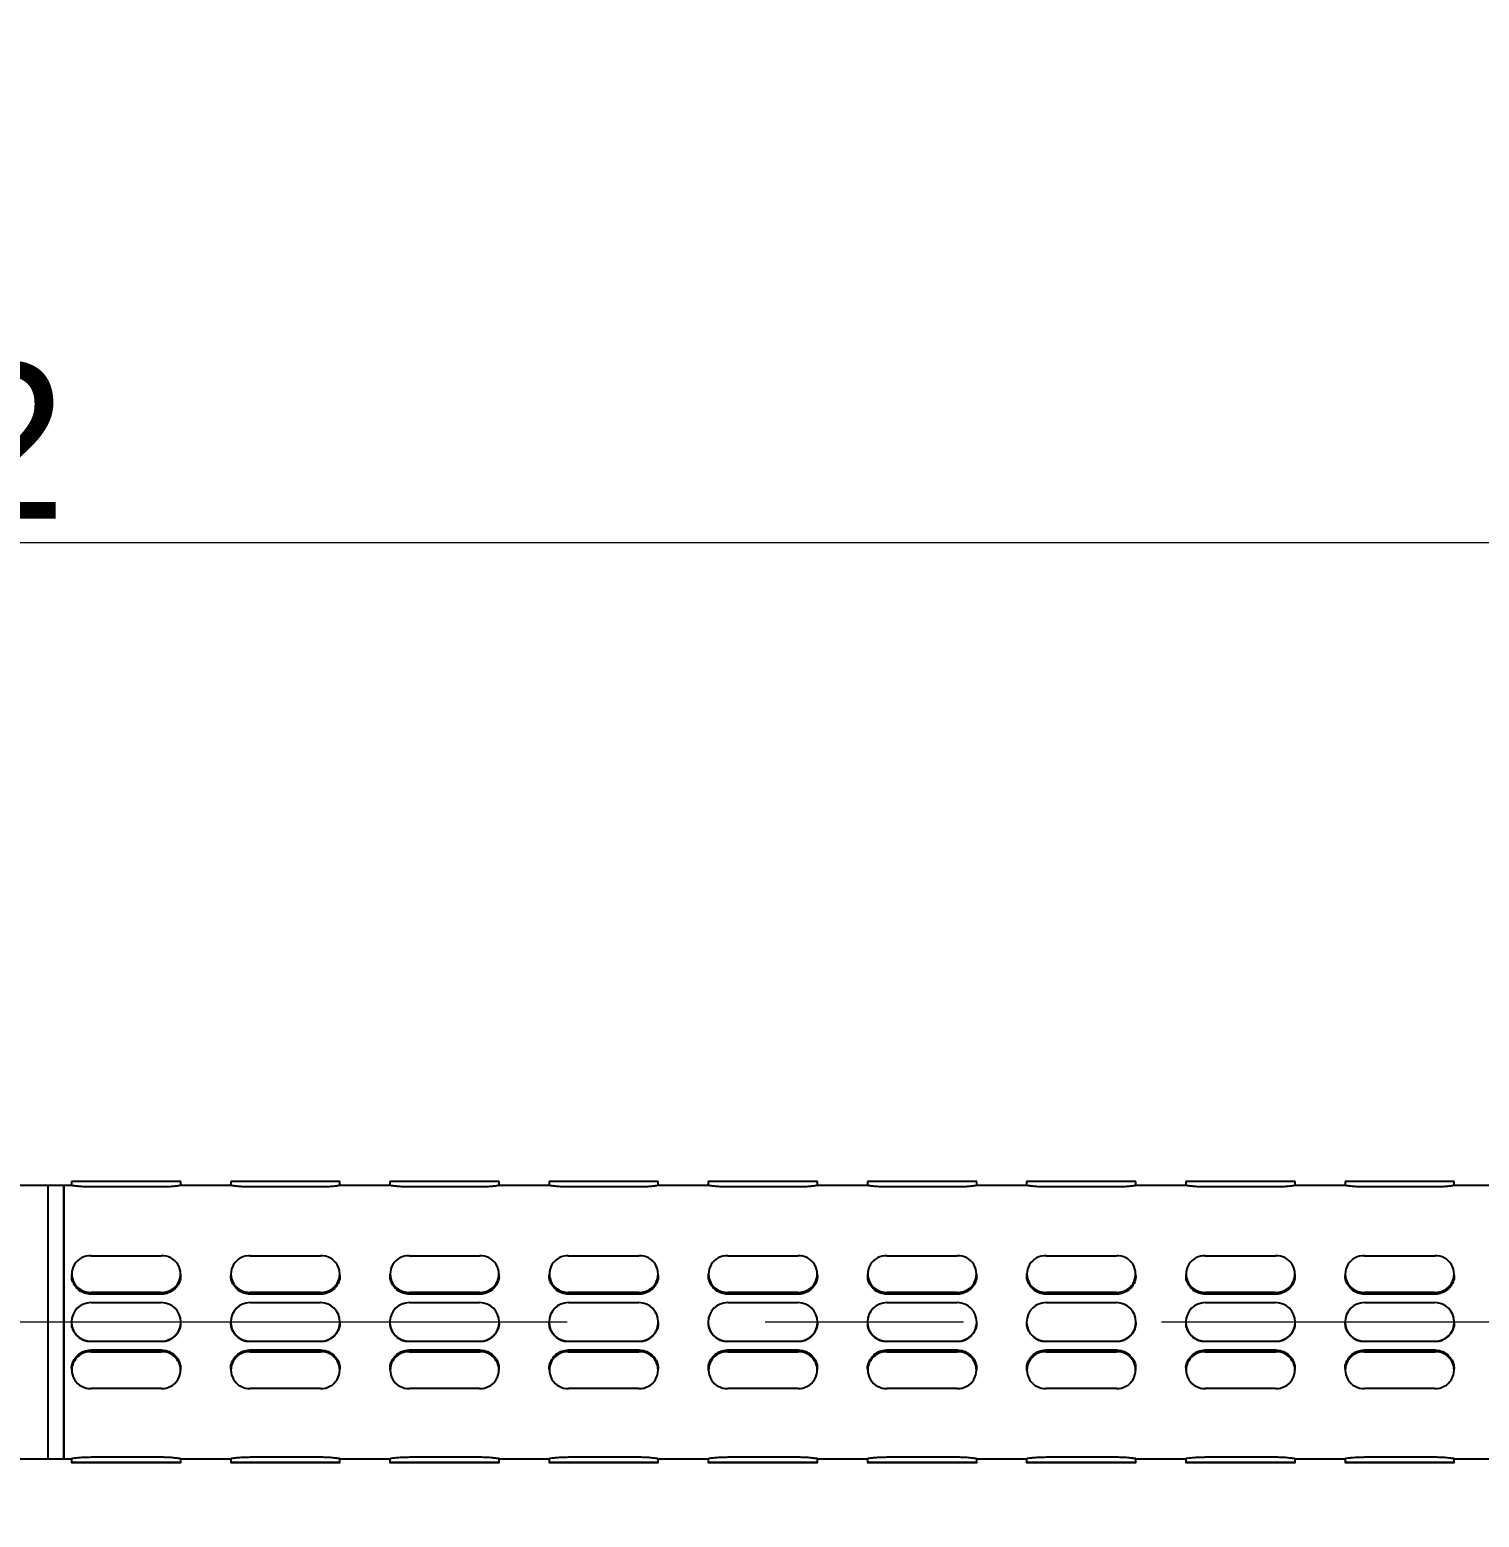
# Model space of a CAD drawing. Extents: x 0 to 2043, y 0 to 1272.
# Drawn here: x 598 to 783.8, y 874.4 to 1065 of the extents above; entities that cross this region are included whole.
import ezdxf

# ---------------------------------------------------------------- set-up
doc = ezdxf.new("R2010")
doc.units = 0
doc.header["$LTSCALE"] = 10
doc.header["$MEASUREMENT"] = 0
doc.header["$PDMODE"] = 3
doc.header["$PDSIZE"] = -10
doc.linetypes.add('CENTERX2', pattern=[20.32, 12.7, -2.54, 2.54, -2.54])
doc.layers.get('0').update_dxf_attribs({"linetype": 'CONTINUOUS'})
doc.layers.get('DEFPOINTS').update_dxf_attribs({"linetype": 'CONTINUOUS'})
doc.layers.add('中心线层', color=1, linetype='CENTERX2', lineweight=25)
doc.styles.add('Daelim Dimension', font='')
doc.styles.get('Daelim Dimension').set_extended_font_data('나눔고딕')
doc.dimstyles.new('DEFAULT', dxfattribs={"dimscale": 2, "dimtxt": 2, "dimasz": 2, "dimexe": 0, "dimexo": 2, "dimgap": 1, "dimtad": 1, "dimdec": 0, "dimzin": 9, "dimdsep": 46, "dimtxsty": 'Daelim Dimension', "dimcen": 0.5, "dimclrd": 5, "dimclre": 5, "dimclrt": 256, "dimadec": 1, "dimazin": 0, "dimtfac": 1, "dimtdec": 0, "dimtix": 1, "dimtmove": 0, "dimatfit": 3, "dimfxl": 1, "dimtolj": 1, "dimtzin": 1, "dimlwd": 9, "dimlwe": 9, "dimarcsym": 0})

# ---------------------------------------------------------------- blocks, each defined once
blk = doc.blocks.new('*D13')
at = {"color": 5, "linetype": 'ByBlock', "lineweight": 9, "ltscale": 0.5, "transparency": 16777216}
for p, q in [((1430.47, 1133.97), (1430.47, 1120.71)), ((1707.92, 1133.97), (1707.92, 1120.71)), ((1434.47, 1120.71), (1703.92, 1120.71))]:
    blk.add_line(p, q, dxfattribs=at)
at = {"color": 5, "lineweight": 9, "transparency": 16777216}
for p, q in [((304.4, 878.45), (304.4, 964.57)), ((308.4, 964.57), (557.4, 964.57)), ((561.4, 882.01), (561.4, 964.57))]:
    blk.add_line(p, q, dxfattribs=at)
at = {"color": 5, "ltscale": 0.5, "transparency": 16777216}
for points in [[(1434.47, 1121.38), (1434.47, 1120.05), (1430.47, 1120.71)], [(1703.92, 1121.38), (1703.92, 1120.05), (1707.92, 1120.71)]]:
    blk.add_solid(points, dxfattribs=at)
at = {"color": 5, "transparency": 16777216}
for points in [[(308.4, 965.24), (308.4, 963.9), (304.4, 964.57)], [(557.4, 965.24), (557.4, 963.9), (561.4, 964.57)]]:
    blk.add_solid(points, dxfattribs=at)
at = {"layer": 'DEFPOINTS', "color": 0, "ltscale": 0.5, "transparency": 16777216}
for p in [(1430.47, 1137.97), (1707.92, 1137.97), (1707.92, 1120.71)]:
    blk.add_point(p, dxfattribs=at)
at = {"layer": 'DEFPOINTS', "color": 0, "transparency": 16777216}
for p in [(561.4, 964.57), (561.4, 878.01), (304.4, 874.45)]:
    blk.add_point(p, dxfattribs=at)
at = {"ltscale": 0.5, "transparency": 16777216, "insert": (1569.19, 1124.99), "char_height": 4, "attachment_point": 5, "style": 'Daelim Dimension'}
blk.add_mtext('\\A1;277.4', dxfattribs=at)
at = {"color": 7, "transparency": 16777216, "insert": (432.9, 977.46), "char_height": 20, "attachment_point": 5, "style": 'Daelim Dimension'}
blk.add_mtext('\\A1;257', dxfattribs=at)
blk = doc.blocks.new('*D10')
at = {"color": 5, "lineweight": 9, "transparency": 16777216}
for p, q in [((304.4, 878.45), (304.4, 999.36)), ((308.4, 999.36), (852.4, 999.36)), ((856.4, 941.95), (856.4, 999.36))]:
    blk.add_line(p, q, dxfattribs=at)
at = {"color": 5, "transparency": 16777216}
for points in [[(308.4, 1000.02), (308.4, 998.69), (304.4, 999.36)], [(852.4, 1000.02), (852.4, 998.69), (856.4, 999.36)]]:
    blk.add_solid(points, dxfattribs=at)
at = {"layer": 'DEFPOINTS', "color": 0, "transparency": 16777216}
for p in [(856.4, 999.36), (856.4, 937.95), (304.4, 874.45)]:
    blk.add_point(p, dxfattribs=at)
at = {"color": 7, "transparency": 16777216, "insert": (580.4, 1012.24), "char_height": 20, "attachment_point": 5, "style": 'Daelim Dimension'}
blk.add_mtext('\\A1;552', dxfattribs=at)

msp = doc.modelspace()

# ---------------------------------------------------------------- linework, layer by layer
at = {"color": 7, "linetype": 'Continuous', "lineweight": 25}
for p, q in [((600.4, 916.95), (522.4, 916.95)), ((602.4, 916.95), (600.4, 916.95)), ((600.4, 881.95), (600.4, 916.95)), ((600.4, 899.45), (600.4, 916.95)), ((603.43, 916.95), (602.4, 916.95)), ((602.4, 916.95), (602.4, 881.95)), ((602.4, 881.95), (602.4, 916.95)), ((603.4, 917.45), (603.4, 916.94)), ((614.9, 917.45), (605.9, 917.45)), ((614.9, 916.77), (605.9, 916.77)), ((623.83, 916.95), (617.37, 916.95)), ((617.4, 916.94), (617.4, 917.45)), ((623.8, 917.45), (623.8, 916.94)), ((635.3, 917.45), (626.3, 917.45)), ((635.3, 916.77), (626.3, 916.77)), ((644.23, 916.95), (637.77, 916.95)), ((637.8, 916.94), (637.8, 917.45)), ((644.2, 917.45), (644.2, 916.94)), ((655.7, 917.45), (646.7, 917.45)), ((655.7, 916.77), (646.7, 916.77)), ((664.63, 916.95), (658.17, 916.95)), ((658.2, 916.94), (658.2, 917.45)), ((664.6, 917.45), (664.6, 916.94)), ((676.1, 917.45), (667.1, 917.45)), ((676.1, 916.77), (667.1, 916.77)), ((685.03, 916.95), (678.57, 916.95)), ((678.6, 916.94), (678.6, 917.45)), ((685, 917.45), (685, 916.94)), ((696.5, 917.45), (687.5, 917.45)), ((696.5, 916.77), (687.5, 916.77)), ((705.43, 916.95), (698.97, 916.95)), ((699, 916.94), (699, 917.45)), ((705.4, 917.45), (705.4, 916.94)), ((716.9, 917.45), (707.9, 917.45)), ((716.9, 916.77), (707.9, 916.77)), ((725.83, 916.95), (719.37, 916.95)), ((719.4, 916.94), (719.4, 917.45)), ((725.8, 917.45), (725.8, 916.94)), ((737.3, 917.45), (728.3, 917.45)), ((737.3, 916.77), (728.3, 916.77)), ((746.23, 916.95), (739.77, 916.95)), ((739.8, 916.94), (739.8, 917.45)), ((746.2, 917.45), (746.2, 916.94)), ((757.7, 917.45), (748.7, 917.45)), ((757.7, 916.77), (748.7, 916.77)), ((766.63, 916.95), (760.17, 916.95)), ((760.2, 916.94), (760.2, 917.45)), ((766.6, 917.45), (766.6, 916.94)), ((778.1, 917.45), (769.1, 917.45)), ((778.1, 916.77), (769.1, 916.77)), ((787.03, 916.95), (780.57, 916.95)), ((780.6, 916.94), (780.6, 917.45)), ((605.9, 907.96), (614.9, 907.96)), ((626.3, 907.96), (635.3, 907.96)), ((646.7, 907.96), (655.7, 907.96)), ((667.1, 907.96), (676.1, 907.96)), ((687.5, 907.96), (696.5, 907.96)), ((707.9, 907.96), (716.9, 907.96)), ((728.3, 907.96), (737.3, 907.96)), ((748.7, 907.96), (757.7, 907.96)), ((769.1, 907.96), (778.1, 907.96)), ((603.4, 905.61), (603.4, 905.44)), ((617.4, 905.44), (617.4, 905.61)), ((623.8, 905.61), (623.8, 905.44)), ((637.8, 905.44), (637.8, 905.61)), ((644.2, 905.61), (644.2, 905.44)), ((658.2, 905.44), (658.2, 905.61)), ((664.6, 905.61), (664.6, 905.44)), ((678.6, 905.44), (678.6, 905.61)), ((685, 905.61), (685, 905.44)), ((699, 905.44), (699, 905.61)), ((705.4, 905.61), (705.4, 905.44)), ((719.4, 905.44), (719.4, 905.61)), ((725.8, 905.61), (725.8, 905.44)), ((739.8, 905.44), (739.8, 905.61)), ((746.2, 905.61), (746.2, 905.44)), ((760.2, 905.44), (760.2, 905.61)), ((766.6, 905.61), (766.6, 905.44)), ((780.6, 905.44), (780.6, 905.61)), ((614.9, 903.26), (605.9, 903.26)), ((614.9, 903.03), (605.9, 903.03)), ((605.9, 901.95), (614.9, 901.95)), ((635.3, 903.26), (626.3, 903.26)), ((635.3, 903.03), (626.3, 903.03)), ((626.3, 901.95), (635.3, 901.95)), ((655.7, 903.26), (646.7, 903.26)), ((655.7, 903.03), (646.7, 903.03)), ((646.7, 901.95), (655.7, 901.95)), ((676.1, 903.26), (667.1, 903.26)), ((676.1, 903.03), (667.1, 903.03)), ((667.1, 901.95), (676.1, 901.95)), ((696.5, 903.26), (687.5, 903.26)), ((696.5, 903.03), (687.5, 903.03)), ((687.5, 901.95), (696.5, 901.95)), ((716.9, 903.26), (707.9, 903.26)), ((716.9, 903.03), (707.9, 903.03)), ((707.9, 901.95), (716.9, 901.95)), ((737.3, 903.26), (728.3, 903.26)), ((737.3, 903.03), (728.3, 903.03)), ((728.3, 901.95), (737.3, 901.95)), ((757.7, 903.26), (748.7, 903.26)), ((757.7, 903.03), (748.7, 903.03)), ((748.7, 901.95), (757.7, 901.95)), ((778.1, 903.26), (769.1, 903.26)), ((778.1, 903.03), (769.1, 903.03)), ((769.1, 901.95), (778.1, 901.95)), ((600.4, 881.95), (600.4, 899.45)), ((603.4, 899.45), (603.4, 899.45)), ((617.4, 899.45), (617.4, 899.45)), ((623.8, 899.45), (623.8, 899.45)), ((637.8, 899.45), (637.8, 899.45)), ((644.2, 899.45), (644.2, 899.45)), ((658.2, 899.45), (658.2, 899.45)), ((664.6, 899.45), (664.6, 899.45)), ((678.6, 899.45), (678.6, 899.45)), ((685, 899.45), (685, 899.45)), ((699, 899.45), (699, 899.45)), ((705.4, 899.45), (705.4, 899.45)), ((719.4, 899.45), (719.4, 899.45)), ((725.8, 899.45), (725.8, 899.45)), ((739.8, 899.45), (739.8, 899.45)), ((746.2, 899.45), (746.2, 899.45)), ((760.2, 899.45), (760.2, 899.45)), ((766.6, 899.45), (766.6, 899.45)), ((780.6, 899.45), (780.6, 899.45)), ((614.9, 896.95), (605.9, 896.95)), ((614.9, 896.95), (605.9, 896.95)), ((605.9, 895.88), (614.9, 895.88)), ((635.3, 896.95), (626.3, 896.95)), ((635.3, 896.95), (626.3, 896.95)), ((626.3, 895.88), (635.3, 895.88)), ((655.7, 896.95), (646.7, 896.95)), ((655.7, 896.95), (646.7, 896.95)), ((646.7, 895.88), (655.7, 895.88)), ((676.1, 896.95), (667.1, 896.95)), ((676.1, 896.95), (667.1, 896.95)), ((667.1, 895.88), (676.1, 895.88)), ((696.5, 896.95), (687.5, 896.95)), ((696.5, 896.95), (687.5, 896.95)), ((687.5, 895.88), (696.5, 895.88)), ((716.9, 896.95), (707.9, 896.95)), ((716.9, 896.95), (707.9, 896.95)), ((707.9, 895.88), (716.9, 895.88)), ((737.3, 896.95), (728.3, 896.95)), ((737.3, 896.95), (728.3, 896.95)), ((728.3, 895.88), (737.3, 895.88)), ((757.7, 896.95), (748.7, 896.95)), ((757.7, 896.95), (748.7, 896.95)), ((748.7, 895.88), (757.7, 895.88)), ((778.1, 896.95), (769.1, 896.95)), ((778.1, 896.95), (769.1, 896.95)), ((769.1, 895.88), (778.1, 895.88)), ((605.9, 895.65), (614.9, 895.65)), ((626.3, 895.65), (635.3, 895.65)), ((646.7, 895.65), (655.7, 895.65)), ((667.1, 895.65), (676.1, 895.65)), ((687.5, 895.65), (696.5, 895.65)), ((707.9, 895.65), (716.9, 895.65)), ((728.3, 895.65), (737.3, 895.65)), ((748.7, 895.65), (757.7, 895.65)), ((769.1, 895.65), (778.1, 895.65)), ((603.4, 893.47), (603.4, 893.3)), ((617.4, 893.3), (617.4, 893.47)), ((623.8, 893.47), (623.8, 893.3)), ((637.8, 893.3), (637.8, 893.47)), ((644.2, 893.47), (644.2, 893.3)), ((658.2, 893.3), (658.2, 893.47)), ((664.6, 893.47), (664.6, 893.3)), ((678.6, 893.3), (678.6, 893.47)), ((685, 893.47), (685, 893.3)), ((699, 893.3), (699, 893.47)), ((705.4, 893.47), (705.4, 893.3)), ((719.4, 893.3), (719.4, 893.47)), ((725.8, 893.47), (725.8, 893.3)), ((739.8, 893.3), (739.8, 893.47)), ((746.2, 893.47), (746.2, 893.3)), ((760.2, 893.3), (760.2, 893.47)), ((766.6, 893.47), (766.6, 893.3)), ((780.6, 893.3), (780.6, 893.47)), ((614.9, 890.95), (605.9, 890.95)), ((635.3, 890.95), (626.3, 890.95)), ((655.7, 890.95), (646.7, 890.95)), ((676.1, 890.95), (667.1, 890.95)), ((696.5, 890.95), (687.5, 890.95)), ((716.9, 890.95), (707.9, 890.95)), ((737.3, 890.95), (728.3, 890.95)), ((757.7, 890.95), (748.7, 890.95)), ((778.1, 890.95), (769.1, 890.95)), ((578.9, 881.95), (600.4, 881.95)), ((600.4, 881.95), (602.4, 881.95)), ((602.4, 881.95), (603.43, 881.95)), ((603.4, 881.95), (603.4, 881.45)), ((614.9, 882.13), (605.9, 882.13)), ((614.9, 881.45), (605.9, 881.45)), ((605.9, 881.45), (614.9, 881.45)), ((617.37, 881.95), (623.83, 881.95)), ((617.4, 881.45), (617.4, 881.95)), ((623.8, 881.95), (623.8, 881.45)), ((635.3, 882.13), (626.3, 882.13)), ((635.3, 881.45), (626.3, 881.45)), ((626.3, 881.45), (635.3, 881.45)), ((637.77, 881.95), (644.23, 881.95)), ((637.8, 881.45), (637.8, 881.95)), ((644.2, 881.95), (644.2, 881.45)), ((655.7, 882.13), (646.7, 882.13)), ((655.7, 881.45), (646.7, 881.45)), ((646.7, 881.45), (655.7, 881.45)), ((658.17, 881.95), (664.63, 881.95)), ((658.2, 881.45), (658.2, 881.95)), ((664.6, 881.95), (664.6, 881.45)), ((676.1, 882.13), (667.1, 882.13)), ((676.1, 881.45), (667.1, 881.45)), ((667.1, 881.45), (676.1, 881.45)), ((678.57, 881.95), (685.03, 881.95)), ((678.6, 881.45), (678.6, 881.95)), ((685, 881.95), (685, 881.45)), ((696.5, 882.13), (687.5, 882.13)), ((696.5, 881.45), (687.5, 881.45)), ((687.5, 881.45), (696.5, 881.45)), ((698.97, 881.95), (705.43, 881.95)), ((699, 881.45), (699, 881.95)), ((705.4, 881.95), (705.4, 881.45)), ((716.9, 882.13), (707.9, 882.13)), ((716.9, 881.45), (707.9, 881.45)), ((707.9, 881.45), (716.9, 881.45)), ((719.37, 881.95), (725.83, 881.95)), ((719.4, 881.45), (719.4, 881.95)), ((725.8, 881.95), (725.8, 881.45)), ((737.3, 882.13), (728.3, 882.13)), ((737.3, 881.45), (728.3, 881.45)), ((728.3, 881.45), (737.3, 881.45)), ((739.77, 881.95), (746.23, 881.95)), ((739.8, 881.45), (739.8, 881.95)), ((746.2, 881.95), (746.2, 881.45)), ((757.7, 882.13), (748.7, 882.13)), ((757.7, 881.45), (748.7, 881.45)), ((748.7, 881.45), (757.7, 881.45)), ((760.17, 881.95), (766.63, 881.95)), ((760.2, 881.45), (760.2, 881.95)), ((766.6, 881.95), (766.6, 881.45)), ((778.1, 882.13), (769.1, 882.13)), ((778.1, 881.45), (769.1, 881.45)), ((769.1, 881.45), (778.1, 881.45)), ((780.57, 881.95), (787.03, 881.95)), ((780.6, 881.45), (780.6, 881.95))]:
    msp.add_line(p, q, dxfattribs=at)
at = {"color": 7, "linetype": 'Continuous', "lineweight": 25, "flags": 128}
for points in [[(605.9, 917.45), (604.95, 917.45), (604.14, 917.45), (603.59, 917.45), (603.4, 917.45)], [(617.4, 917.45), (617.21, 917.45), (616.67, 917.45), (615.86, 917.45), (614.9, 917.45)], [(626.3, 917.45), (625.35, 917.45), (624.54, 917.45), (623.99, 917.45), (623.8, 917.45)], [(637.8, 917.45), (637.61, 917.45), (637.07, 917.45), (636.26, 917.45), (635.3, 917.45)], [(646.7, 917.45), (645.75, 917.45), (644.94, 917.45), (644.39, 917.45), (644.2, 917.45)], [(658.2, 917.45), (658.01, 917.45), (657.47, 917.45), (656.66, 917.45), (655.7, 917.45)], [(667.1, 917.45), (666.15, 917.45), (665.34, 917.45), (664.79, 917.45), (664.6, 917.45)], [(678.6, 917.45), (678.41, 917.45), (677.87, 917.45), (677.06, 917.45), (676.1, 917.45)], [(687.5, 917.45), (686.55, 917.45), (685.74, 917.45), (685.19, 917.45), (685, 917.45)], [(699, 917.45), (698.81, 917.45), (698.27, 917.45), (697.46, 917.45), (696.5, 917.45)], [(707.9, 917.45), (706.95, 917.45), (706.14, 917.45), (705.59, 917.45), (705.4, 917.45)], [(719.4, 917.45), (719.21, 917.45), (718.67, 917.45), (717.86, 917.45), (716.9, 917.45)], [(728.3, 917.45), (727.35, 917.45), (726.54, 917.45), (725.99, 917.45), (725.8, 917.45)], [(739.8, 917.45), (739.61, 917.45), (739.07, 917.45), (738.26, 917.45), (737.3, 917.45)], [(748.7, 917.45), (747.75, 917.45), (746.94, 917.45), (746.39, 917.45), (746.2, 917.45)], [(760.2, 917.45), (760.01, 917.45), (759.47, 917.45), (758.66, 917.45), (757.7, 917.45)], [(769.1, 917.45), (768.15, 917.45), (767.34, 917.45), (766.79, 917.45), (766.6, 917.45)], [(780.6, 917.45), (780.41, 917.45), (779.87, 917.45), (779.06, 917.45), (778.1, 917.45)], [(605.9, 881.45), (604.95, 881.45), (604.14, 881.45), (603.59, 881.45), (603.4, 881.45), (603.59, 881.45), (604.14, 881.45), (604.95, 881.45), (605.9, 881.45)], [(614.9, 881.45), (615.86, 881.45), (616.67, 881.45), (617.21, 881.45), (617.4, 881.45), (617.21, 881.45), (616.67, 881.45), (615.86, 881.45), (614.9, 881.45)], [(626.3, 881.45), (625.35, 881.45), (624.54, 881.45), (623.99, 881.45), (623.8, 881.45), (623.99, 881.45), (624.54, 881.45), (625.35, 881.45), (626.3, 881.45)], [(635.3, 881.45), (636.26, 881.45), (637.07, 881.45), (637.61, 881.45), (637.8, 881.45), (637.61, 881.45), (637.07, 881.45), (636.26, 881.45), (635.3, 881.45)], [(646.7, 881.45), (645.75, 881.45), (644.94, 881.45), (644.39, 881.45), (644.2, 881.45), (644.39, 881.45), (644.94, 881.45), (645.75, 881.45), (646.7, 881.45)], [(655.7, 881.45), (656.66, 881.45), (657.47, 881.45), (658.01, 881.45), (658.2, 881.45), (658.01, 881.45), (657.47, 881.45), (656.66, 881.45), (655.7, 881.45)], [(667.1, 881.45), (666.15, 881.45), (665.34, 881.45), (664.79, 881.45), (664.6, 881.45), (664.79, 881.45), (665.34, 881.45), (666.15, 881.45), (667.1, 881.45)], [(676.1, 881.45), (677.06, 881.45), (677.87, 881.45), (678.41, 881.45), (678.6, 881.45), (678.41, 881.45), (677.87, 881.45), (677.06, 881.45), (676.1, 881.45)], [(687.5, 881.45), (686.55, 881.45), (685.74, 881.45), (685.19, 881.45), (685, 881.45), (685.19, 881.45), (685.74, 881.45), (686.55, 881.45), (687.5, 881.45)], [(696.5, 881.45), (697.46, 881.45), (698.27, 881.45), (698.81, 881.45), (699, 881.45), (698.81, 881.45), (698.27, 881.45), (697.46, 881.45), (696.5, 881.45)], [(707.9, 881.45), (706.95, 881.45), (706.14, 881.45), (705.59, 881.45), (705.4, 881.45), (705.59, 881.45), (706.14, 881.45), (706.95, 881.45), (707.9, 881.45)], [(716.9, 881.45), (717.86, 881.45), (718.67, 881.45), (719.21, 881.45), (719.4, 881.45), (719.21, 881.45), (718.67, 881.45), (717.86, 881.45), (716.9, 881.45)], [(728.3, 881.45), (727.35, 881.45), (726.54, 881.45), (725.99, 881.45), (725.8, 881.45), (725.99, 881.45), (726.54, 881.45), (727.35, 881.45), (728.3, 881.45)], [(737.3, 881.45), (738.26, 881.45), (739.07, 881.45), (739.61, 881.45), (739.8, 881.45), (739.61, 881.45), (739.07, 881.45), (738.26, 881.45), (737.3, 881.45)], [(748.7, 881.45), (747.75, 881.45), (746.94, 881.45), (746.39, 881.45), (746.2, 881.45), (746.39, 881.45), (746.94, 881.45), (747.75, 881.45), (748.7, 881.45)], [(757.7, 881.45), (758.66, 881.45), (759.47, 881.45), (760.01, 881.45), (760.2, 881.45), (760.01, 881.45), (759.47, 881.45), (758.66, 881.45), (757.7, 881.45)], [(769.1, 881.45), (768.15, 881.45), (767.34, 881.45), (766.79, 881.45), (766.6, 881.45), (766.79, 881.45), (767.34, 881.45), (768.15, 881.45), (769.1, 881.45)], [(778.1, 881.45), (779.06, 881.45), (779.87, 881.45), (780.41, 881.45), (780.6, 881.45), (780.41, 881.45), (779.87, 881.45), (779.06, 881.45), (778.1, 881.45)]]:
    msp.add_lwpolyline(points, dxfattribs=at)
at = {"color": 7, "linetype": 'Continuous', "lineweight": 25}
for centre, radius, start, end in [((605.79, 905.61), 2.35, 87.1287, 272.8713), ((615.02, 905.61), 2.35, 267.1287, 92.8713), ((626.19, 905.61), 2.35, 87.1287, 272.8713), ((635.42, 905.61), 2.35, 267.1287, 92.8713), ((646.59, 905.61), 2.35, 87.1287, 272.8713), ((655.82, 905.61), 2.35, 267.1287, 92.8713), ((666.99, 905.61), 2.35, 87.1287, 272.8713), ((676.22, 905.61), 2.35, 267.1287, 92.8713), ((687.39, 905.61), 2.35, 87.1287, 272.8713), ((696.62, 905.61), 2.35, 267.1287, 92.8713), ((707.79, 905.61), 2.35, 87.1287, 272.8713), ((717.02, 905.61), 2.35, 267.1287, 92.8713), ((728.19, 905.61), 2.35, 87.1287, 272.8713), ((737.42, 905.61), 2.35, 267.1287, 92.8713), ((748.59, 905.61), 2.35, 87.1287, 272.8713), ((757.82, 905.61), 2.35, 267.1287, 92.8713), ((768.99, 905.61), 2.35, 87.1287, 272.8713), ((778.22, 905.61), 2.35, 267.1287, 92.8713), ((605.9, 899.45), 2.5, 90, 270), ((614.9, 899.45), 2.5, 270, 90), ((626.3, 899.45), 2.5, 90, 270), ((635.3, 899.45), 2.5, 270, 90), ((646.7, 899.45), 2.5, 90, 270), ((655.7, 899.45), 2.5, 270, 90), ((667.1, 899.45), 2.5, 90, 270), ((676.1, 899.45), 2.5, 270, 90), ((687.5, 899.45), 2.5, 90, 270), ((696.5, 899.45), 2.5, 270, 90), ((707.9, 899.45), 2.5, 90, 270), ((716.9, 899.45), 2.5, 270, 90), ((728.3, 899.45), 2.5, 90, 270), ((737.3, 899.45), 2.5, 270, 90), ((748.7, 899.45), 2.5, 90, 270), ((757.7, 899.45), 2.5, 270, 90), ((769.1, 899.45), 2.5, 90, 270), ((778.1, 899.45), 2.5, 270, 90), ((605.79, 893.3), 2.35, 87.1364, 272.8636), ((615.02, 893.3), 2.35, 267.1364, 92.8636), ((626.19, 893.3), 2.35, 87.1364, 272.8636), ((635.42, 893.3), 2.35, 267.1364, 92.8636), ((646.59, 893.3), 2.35, 87.1364, 272.8636), ((655.82, 893.3), 2.35, 267.1364, 92.8636), ((666.99, 893.3), 2.35, 87.1364, 272.8636), ((676.22, 893.3), 2.35, 267.1364, 92.8636), ((687.39, 893.3), 2.35, 87.1364, 272.8636), ((696.62, 893.3), 2.35, 267.1364, 92.8636), ((707.79, 893.3), 2.35, 87.1364, 272.8636), ((717.02, 893.3), 2.35, 267.1364, 92.8636), ((728.19, 893.3), 2.35, 87.1364, 272.8636), ((737.42, 893.3), 2.35, 267.1364, 92.8636), ((748.59, 893.3), 2.35, 87.1364, 272.8636), ((757.82, 893.3), 2.35, 267.1364, 92.8636), ((768.99, 893.3), 2.35, 87.1364, 272.8636), ((778.22, 893.3), 2.35, 267.1364, 92.8636)]:
    msp.add_arc(centre, radius, start, end, dxfattribs=at)
for points, knots in [([(605.9, 916.77), (605.62, 916.77), (605.07, 916.78), (604.32, 916.84), (603.76, 916.9), (603.43, 916.94), (603.43, 916.94), (603.43, 916.94)], [0, 0, 0, 0, 0.213561, 0.427068, 0.64195, 0.857749, 1, 1, 1, 1]), ([(617.37, 916.94), (617.38, 916.95), (617.42, 916.95), (617.19, 916.92), (616.72, 916.86), (616.02, 916.8), (615.38, 916.77), (615, 916.77), (614.9, 916.77)], [0, 0, 0, 0, 0.06997, 0.282544, 0.495869, 0.711091, 0.926434, 1, 1, 1, 1]), ([(626.3, 916.77), (626.02, 916.77), (625.47, 916.78), (624.72, 916.84), (624.16, 916.9), (623.83, 916.94), (623.83, 916.94), (623.83, 916.94)], [0, 0, 0, 0, 0.213561, 0.427068, 0.64195, 0.857749, 1, 1, 1, 1]), ([(637.77, 916.94), (637.78, 916.95), (637.82, 916.95), (637.59, 916.92), (637.12, 916.86), (636.42, 916.8), (635.78, 916.77), (635.4, 916.77), (635.3, 916.77)], [0, 0, 0, 0, 0.06997, 0.282544, 0.495869, 0.711091, 0.926434, 1, 1, 1, 1]), ([(646.7, 916.77), (646.42, 916.77), (645.87, 916.78), (645.12, 916.84), (644.56, 916.9), (644.23, 916.94), (644.23, 916.94), (644.23, 916.94)], [0, 0, 0, 0, 0.213561, 0.427068, 0.64195, 0.857749, 1, 1, 1, 1]), ([(658.17, 916.94), (658.18, 916.95), (658.22, 916.95), (657.99, 916.92), (657.52, 916.86), (656.82, 916.8), (656.18, 916.77), (655.8, 916.77), (655.7, 916.77)], [0, 0, 0, 0, 0.06997, 0.282544, 0.495869, 0.711091, 0.926434, 1, 1, 1, 1]), ([(667.1, 916.77), (666.82, 916.77), (666.27, 916.78), (665.52, 916.84), (664.96, 916.9), (664.63, 916.94), (664.63, 916.94), (664.63, 916.94)], [0, 0, 0, 0, 0.213561, 0.427068, 0.64195, 0.857749, 1, 1, 1, 1]), ([(678.57, 916.94), (678.58, 916.95), (678.62, 916.95), (678.39, 916.92), (677.92, 916.86), (677.22, 916.8), (676.58, 916.77), (676.2, 916.77), (676.1, 916.77)], [0, 0, 0, 0, 0.06997, 0.282544, 0.495869, 0.711091, 0.926434, 1, 1, 1, 1]), ([(687.5, 916.77), (687.22, 916.77), (686.67, 916.78), (685.92, 916.84), (685.36, 916.9), (685.03, 916.94), (685.03, 916.94), (685.03, 916.94)], [0, 0, 0, 0, 0.213561, 0.427068, 0.64195, 0.857749, 1, 1, 1, 1]), ([(698.97, 916.94), (698.98, 916.95), (699.02, 916.95), (698.79, 916.92), (698.32, 916.86), (697.62, 916.8), (696.98, 916.77), (696.6, 916.77), (696.5, 916.77)], [0, 0, 0, 0, 0.06997, 0.282544, 0.495869, 0.711091, 0.926434, 1, 1, 1, 1]), ([(707.9, 916.77), (707.62, 916.77), (707.07, 916.78), (706.32, 916.84), (705.76, 916.9), (705.43, 916.94), (705.43, 916.94), (705.43, 916.94)], [0, 0, 0, 0, 0.213561, 0.427068, 0.64195, 0.857749, 1, 1, 1, 1]), ([(719.37, 916.94), (719.38, 916.95), (719.42, 916.95), (719.19, 916.92), (718.72, 916.86), (718.02, 916.8), (717.38, 916.77), (717, 916.77), (716.9, 916.77)], [0, 0, 0, 0, 0.06997, 0.282544, 0.495869, 0.711091, 0.926434, 1, 1, 1, 1]), ([(728.3, 916.77), (728.02, 916.77), (727.47, 916.78), (726.72, 916.84), (726.16, 916.9), (725.83, 916.94), (725.83, 916.94), (725.83, 916.94)], [0, 0, 0, 0, 0.213561, 0.427068, 0.64195, 0.857749, 1, 1, 1, 1]), ([(739.77, 916.94), (739.78, 916.95), (739.82, 916.95), (739.59, 916.92), (739.12, 916.86), (738.42, 916.8), (737.78, 916.77), (737.4, 916.77), (737.3, 916.77)], [0, 0, 0, 0, 0.06997, 0.282544, 0.495869, 0.711091, 0.926434, 1, 1, 1, 1]), ([(748.7, 916.77), (748.42, 916.77), (747.87, 916.78), (747.12, 916.84), (746.56, 916.9), (746.23, 916.94), (746.23, 916.94), (746.23, 916.94)], [0, 0, 0, 0, 0.213561, 0.427068, 0.64195, 0.857749, 1, 1, 1, 1]), ([(760.17, 916.94), (760.18, 916.95), (760.22, 916.95), (759.99, 916.92), (759.52, 916.86), (758.82, 916.8), (758.18, 916.77), (757.8, 916.77), (757.7, 916.77)], [0, 0, 0, 0, 0.06997, 0.282544, 0.495869, 0.711091, 0.926434, 1, 1, 1, 1]), ([(769.1, 916.77), (768.82, 916.77), (768.27, 916.78), (767.52, 916.84), (766.96, 916.9), (766.63, 916.94), (766.63, 916.94), (766.63, 916.94)], [0, 0, 0, 0, 0.213561, 0.427068, 0.64195, 0.857749, 1, 1, 1, 1]), ([(780.57, 916.94), (780.58, 916.95), (780.62, 916.95), (780.39, 916.92), (779.92, 916.86), (779.22, 916.8), (778.58, 916.77), (778.2, 916.77), (778.1, 916.77)], [0, 0, 0, 0, 0.06997, 0.282544, 0.495869, 0.711091, 0.926434, 1, 1, 1, 1]), ([(605.9, 903.03), (605.62, 903.05), (605.07, 903.11), (604.32, 903.53), (603.76, 904.14), (603.43, 904.82), (603.43, 905.26), (603.43, 905.44)], [0, 0, 0, 0, 0.213248, 0.426444, 0.641012, 0.856495, 1, 1, 1, 1]), ([(617.37, 905.43), (617.38, 905.35), (617.42, 905), (617.19, 904.4), (616.72, 903.72), (616.02, 903.24), (615.38, 903.04), (615, 903.03), (614.9, 903.03)], [0, 0, 0, 0, 0.070496, 0.28295, 0.496154, 0.711255, 0.926476, 1, 1, 1, 1]), ([(626.3, 903.03), (626.02, 903.05), (625.47, 903.11), (624.72, 903.53), (624.16, 904.14), (623.83, 904.82), (623.83, 905.26), (623.83, 905.44)], [0, 0, 0, 0, 0.213248, 0.426444, 0.641012, 0.856495, 1, 1, 1, 1]), ([(637.77, 905.43), (637.78, 905.35), (637.82, 905), (637.59, 904.4), (637.12, 903.72), (636.42, 903.24), (635.78, 903.04), (635.4, 903.03), (635.3, 903.03)], [0, 0, 0, 0, 0.070496, 0.28295, 0.496154, 0.711255, 0.926476, 1, 1, 1, 1]), ([(646.7, 903.03), (646.42, 903.05), (645.87, 903.11), (645.12, 903.53), (644.56, 904.14), (644.23, 904.82), (644.23, 905.26), (644.23, 905.44)], [0, 0, 0, 0, 0.213248, 0.426444, 0.641012, 0.856495, 1, 1, 1, 1]), ([(658.17, 905.43), (658.18, 905.35), (658.22, 905), (657.99, 904.4), (657.52, 903.72), (656.82, 903.24), (656.18, 903.04), (655.8, 903.03), (655.7, 903.03)], [0, 0, 0, 0, 0.070496, 0.28295, 0.496154, 0.711255, 0.926476, 1, 1, 1, 1]), ([(667.1, 903.03), (666.82, 903.05), (666.27, 903.11), (665.52, 903.53), (664.96, 904.14), (664.63, 904.82), (664.63, 905.26), (664.63, 905.44)], [0, 0, 0, 0, 0.213248, 0.426444, 0.641012, 0.856495, 1, 1, 1, 1]), ([(678.57, 905.43), (678.58, 905.35), (678.62, 905), (678.39, 904.4), (677.92, 903.72), (677.22, 903.24), (676.58, 903.04), (676.2, 903.03), (676.1, 903.03)], [0, 0, 0, 0, 0.070496, 0.28295, 0.496154, 0.711255, 0.926476, 1, 1, 1, 1]), ([(687.5, 903.03), (687.22, 903.05), (686.67, 903.11), (685.92, 903.53), (685.36, 904.14), (685.03, 904.82), (685.03, 905.26), (685.03, 905.44)], [0, 0, 0, 0, 0.213248, 0.426444, 0.641012, 0.856495, 1, 1, 1, 1]), ([(698.97, 905.43), (698.98, 905.35), (699.02, 905), (698.79, 904.4), (698.32, 903.72), (697.62, 903.24), (696.98, 903.04), (696.6, 903.03), (696.5, 903.03)], [0, 0, 0, 0, 0.070496, 0.28295, 0.496154, 0.711255, 0.926476, 1, 1, 1, 1]), ([(707.9, 903.03), (707.62, 903.05), (707.07, 903.11), (706.32, 903.53), (705.76, 904.14), (705.43, 904.82), (705.43, 905.26), (705.43, 905.44)], [0, 0, 0, 0, 0.213248, 0.426444, 0.641012, 0.856495, 1, 1, 1, 1]), ([(719.37, 905.43), (719.38, 905.35), (719.42, 905), (719.19, 904.4), (718.72, 903.72), (718.02, 903.24), (717.38, 903.04), (717, 903.03), (716.9, 903.03)], [0, 0, 0, 0, 0.070496, 0.28295, 0.496154, 0.711255, 0.926476, 1, 1, 1, 1]), ([(728.3, 903.03), (728.02, 903.05), (727.47, 903.11), (726.72, 903.53), (726.16, 904.14), (725.83, 904.82), (725.83, 905.26), (725.83, 905.44)], [0, 0, 0, 0, 0.213248, 0.426444, 0.641012, 0.856495, 1, 1, 1, 1]), ([(739.77, 905.43), (739.78, 905.35), (739.82, 905), (739.59, 904.4), (739.12, 903.72), (738.42, 903.24), (737.78, 903.04), (737.4, 903.03), (737.3, 903.03)], [0, 0, 0, 0, 0.070496, 0.28295, 0.496154, 0.711255, 0.926476, 1, 1, 1, 1]), ([(748.7, 903.03), (748.42, 903.05), (747.87, 903.11), (747.12, 903.53), (746.56, 904.14), (746.23, 904.82), (746.23, 905.26), (746.23, 905.44)], [0, 0, 0, 0, 0.213248, 0.426444, 0.641012, 0.856495, 1, 1, 1, 1]), ([(760.17, 905.43), (760.18, 905.35), (760.22, 905), (759.99, 904.4), (759.52, 903.72), (758.82, 903.24), (758.18, 903.04), (757.8, 903.03), (757.7, 903.03)], [0, 0, 0, 0, 0.070496, 0.28295, 0.496154, 0.711255, 0.926476, 1, 1, 1, 1]), ([(769.1, 903.03), (768.82, 903.05), (768.27, 903.11), (767.52, 903.53), (766.96, 904.14), (766.63, 904.82), (766.63, 905.26), (766.63, 905.44)], [0, 0, 0, 0, 0.213248, 0.426444, 0.641012, 0.856495, 1, 1, 1, 1]), ([(780.57, 905.43), (780.58, 905.35), (780.62, 905), (780.39, 904.4), (779.92, 903.72), (779.22, 903.24), (778.58, 903.04), (778.2, 903.03), (778.1, 903.03)], [0, 0, 0, 0, 0.070496, 0.28295, 0.496154, 0.711255, 0.926476, 1, 1, 1, 1]), ([(605.9, 896.95), (605.62, 896.98), (605.07, 897.03), (604.32, 897.46), (603.76, 898.09), (603.43, 898.79), (603.43, 899.27), (603.43, 899.45)], [0, 0, 0, 0, 0.213248, 0.426444, 0.641012, 0.856495, 1, 1, 1, 1]), ([(617.37, 899.45), (617.38, 899.36), (617.42, 898.99), (617.19, 898.35), (616.72, 897.66), (616.02, 897.16), (615.38, 896.97), (615, 896.96), (614.9, 896.95)], [0, 0, 0, 0, 0.070496, 0.28295, 0.496154, 0.711255, 0.926476, 1, 1, 1, 1]), ([(626.3, 896.95), (626.02, 896.98), (625.47, 897.03), (624.72, 897.46), (624.16, 898.09), (623.83, 898.79), (623.83, 899.27), (623.83, 899.45)], [0, 0, 0, 0, 0.213248, 0.426444, 0.641012, 0.856495, 1, 1, 1, 1]), ([(637.77, 899.45), (637.78, 899.36), (637.82, 898.99), (637.59, 898.35), (637.12, 897.66), (636.42, 897.16), (635.78, 896.97), (635.4, 896.96), (635.3, 896.95)], [0, 0, 0, 0, 0.070496, 0.28295, 0.496154, 0.711255, 0.926476, 1, 1, 1, 1]), ([(646.7, 896.95), (646.42, 896.98), (645.87, 897.03), (645.12, 897.46), (644.56, 898.09), (644.23, 898.79), (644.23, 899.27), (644.23, 899.45)], [0, 0, 0, 0, 0.213248, 0.426444, 0.641012, 0.856495, 1, 1, 1, 1]), ([(658.17, 899.45), (658.18, 899.36), (658.22, 898.99), (657.99, 898.35), (657.52, 897.66), (656.82, 897.16), (656.18, 896.97), (655.8, 896.96), (655.7, 896.95)], [0, 0, 0, 0, 0.070496, 0.28295, 0.496154, 0.711255, 0.926476, 1, 1, 1, 1]), ([(667.1, 896.95), (666.82, 896.98), (666.27, 897.03), (665.52, 897.46), (664.96, 898.09), (664.63, 898.79), (664.63, 899.27), (664.63, 899.45)], [0, 0, 0, 0, 0.213248, 0.426444, 0.641012, 0.856495, 1, 1, 1, 1]), ([(678.57, 899.45), (678.58, 899.36), (678.62, 898.99), (678.39, 898.35), (677.92, 897.66), (677.22, 897.16), (676.58, 896.97), (676.2, 896.96), (676.1, 896.95)], [0, 0, 0, 0, 0.070496, 0.28295, 0.496154, 0.711255, 0.926476, 1, 1, 1, 1]), ([(687.5, 896.95), (687.22, 896.98), (686.67, 897.03), (685.92, 897.46), (685.36, 898.09), (685.03, 898.79), (685.03, 899.27), (685.03, 899.45)], [0, 0, 0, 0, 0.213248, 0.426444, 0.641012, 0.856495, 1, 1, 1, 1]), ([(698.97, 899.45), (698.98, 899.36), (699.02, 898.99), (698.79, 898.35), (698.32, 897.66), (697.62, 897.16), (696.98, 896.97), (696.6, 896.96), (696.5, 896.95)], [0, 0, 0, 0, 0.070496, 0.28295, 0.496154, 0.711255, 0.926476, 1, 1, 1, 1]), ([(707.9, 896.95), (707.62, 896.98), (707.07, 897.03), (706.32, 897.46), (705.76, 898.09), (705.43, 898.79), (705.43, 899.27), (705.43, 899.45)], [0, 0, 0, 0, 0.213248, 0.426444, 0.641012, 0.856495, 1, 1, 1, 1]), ([(719.37, 899.45), (719.38, 899.36), (719.42, 898.99), (719.19, 898.35), (718.72, 897.66), (718.02, 897.16), (717.38, 896.97), (717, 896.96), (716.9, 896.95)], [0, 0, 0, 0, 0.070496, 0.28295, 0.496154, 0.711255, 0.926476, 1, 1, 1, 1]), ([(728.3, 896.95), (728.02, 896.98), (727.47, 897.03), (726.72, 897.46), (726.16, 898.09), (725.83, 898.79), (725.83, 899.27), (725.83, 899.45)], [0, 0, 0, 0, 0.213248, 0.426444, 0.641012, 0.856495, 1, 1, 1, 1]), ([(739.77, 899.45), (739.78, 899.36), (739.82, 898.99), (739.59, 898.35), (739.12, 897.66), (738.42, 897.16), (737.78, 896.97), (737.4, 896.96), (737.3, 896.95)], [0, 0, 0, 0, 0.070496, 0.28295, 0.496154, 0.711255, 0.926476, 1, 1, 1, 1]), ([(748.7, 896.95), (748.42, 896.98), (747.87, 897.03), (747.12, 897.46), (746.56, 898.09), (746.23, 898.79), (746.23, 899.27), (746.23, 899.45)], [0, 0, 0, 0, 0.213248, 0.426444, 0.641012, 0.856495, 1, 1, 1, 1]), ([(760.17, 899.45), (760.18, 899.36), (760.22, 898.99), (759.99, 898.35), (759.52, 897.66), (758.82, 897.16), (758.18, 896.97), (757.8, 896.96), (757.7, 896.95)], [0, 0, 0, 0, 0.070496, 0.28295, 0.496154, 0.711255, 0.926476, 1, 1, 1, 1]), ([(769.1, 896.95), (768.82, 896.98), (768.27, 897.03), (767.52, 897.46), (766.96, 898.09), (766.63, 898.79), (766.63, 899.27), (766.63, 899.45)], [0, 0, 0, 0, 0.213248, 0.426444, 0.641012, 0.856495, 1, 1, 1, 1]), ([(780.57, 899.45), (780.58, 899.36), (780.62, 898.99), (780.39, 898.35), (779.92, 897.66), (779.22, 897.16), (778.58, 896.97), (778.2, 896.96), (778.1, 896.95)], [0, 0, 0, 0, 0.070496, 0.28295, 0.496154, 0.711255, 0.926476, 1, 1, 1, 1]), ([(603.43, 893.47), (603.43, 893.56), (603.39, 893.9), (603.62, 894.51), (604.09, 895.18), (604.79, 895.67), (605.43, 895.86), (605.81, 895.87), (605.9, 895.88)], [0, 0, 0, 0, 0.070496, 0.28295, 0.496154, 0.711255, 0.926476, 1, 1, 1, 1]), ([(614.9, 895.88), (615.18, 895.85), (615.74, 895.8), (616.49, 895.38), (617.05, 894.76), (617.37, 894.09), (617.37, 893.64), (617.37, 893.47)], [0, 0, 0, 0, 0.213248, 0.426444, 0.641012, 0.856495, 1, 1, 1, 1]), ([(623.83, 893.47), (623.83, 893.56), (623.79, 893.9), (624.02, 894.51), (624.49, 895.18), (625.19, 895.67), (625.83, 895.86), (626.21, 895.87), (626.3, 895.88)], [0, 0, 0, 0, 0.070496, 0.28295, 0.496154, 0.711255, 0.926476, 1, 1, 1, 1]), ([(635.3, 895.88), (635.58, 895.85), (636.14, 895.8), (636.89, 895.38), (637.45, 894.76), (637.77, 894.09), (637.77, 893.64), (637.77, 893.47)], [0, 0, 0, 0, 0.213248, 0.426444, 0.641012, 0.856495, 1, 1, 1, 1]), ([(644.23, 893.47), (644.23, 893.56), (644.19, 893.9), (644.42, 894.51), (644.89, 895.18), (645.59, 895.67), (646.23, 895.86), (646.61, 895.87), (646.7, 895.88)], [0, 0, 0, 0, 0.070496, 0.28295, 0.496154, 0.711255, 0.926476, 1, 1, 1, 1]), ([(655.7, 895.88), (655.98, 895.85), (656.54, 895.8), (657.29, 895.38), (657.85, 894.76), (658.17, 894.09), (658.17, 893.64), (658.17, 893.47)], [0, 0, 0, 0, 0.213248, 0.426444, 0.641012, 0.856495, 1, 1, 1, 1]), ([(664.63, 893.47), (664.63, 893.56), (664.59, 893.9), (664.82, 894.51), (665.29, 895.18), (665.99, 895.67), (666.63, 895.86), (667.01, 895.87), (667.1, 895.88)], [0, 0, 0, 0, 0.070496, 0.28295, 0.496154, 0.711255, 0.926476, 1, 1, 1, 1]), ([(676.1, 895.88), (676.38, 895.85), (676.94, 895.8), (677.69, 895.38), (678.25, 894.76), (678.57, 894.09), (678.57, 893.64), (678.57, 893.47)], [0, 0, 0, 0, 0.213248, 0.426444, 0.641012, 0.856495, 1, 1, 1, 1]), ([(685.03, 893.47), (685.03, 893.56), (684.99, 893.9), (685.22, 894.51), (685.69, 895.18), (686.39, 895.67), (687.03, 895.86), (687.41, 895.87), (687.5, 895.88)], [0, 0, 0, 0, 0.070496, 0.28295, 0.496154, 0.711255, 0.926476, 1, 1, 1, 1]), ([(696.5, 895.88), (696.78, 895.85), (697.34, 895.8), (698.09, 895.38), (698.65, 894.76), (698.97, 894.09), (698.97, 893.64), (698.97, 893.47)], [0, 0, 0, 0, 0.213248, 0.426444, 0.641012, 0.856495, 1, 1, 1, 1]), ([(705.43, 893.47), (705.43, 893.56), (705.39, 893.9), (705.62, 894.51), (706.09, 895.18), (706.79, 895.67), (707.43, 895.86), (707.81, 895.87), (707.9, 895.88)], [0, 0, 0, 0, 0.070496, 0.28295, 0.496154, 0.711255, 0.926476, 1, 1, 1, 1]), ([(716.9, 895.88), (717.18, 895.85), (717.74, 895.8), (718.49, 895.38), (719.05, 894.76), (719.37, 894.09), (719.37, 893.64), (719.37, 893.47)], [0, 0, 0, 0, 0.213248, 0.426444, 0.641012, 0.856495, 1, 1, 1, 1]), ([(725.83, 893.47), (725.83, 893.56), (725.79, 893.9), (726.02, 894.51), (726.49, 895.18), (727.19, 895.67), (727.83, 895.86), (728.21, 895.87), (728.3, 895.88)], [0, 0, 0, 0, 0.070496, 0.28295, 0.496154, 0.711255, 0.926476, 1, 1, 1, 1]), ([(737.3, 895.88), (737.58, 895.85), (738.14, 895.8), (738.89, 895.38), (739.45, 894.76), (739.77, 894.09), (739.77, 893.64), (739.77, 893.47)], [0, 0, 0, 0, 0.213248, 0.426444, 0.641012, 0.856495, 1, 1, 1, 1]), ([(746.23, 893.47), (746.23, 893.56), (746.19, 893.9), (746.42, 894.51), (746.89, 895.18), (747.59, 895.67), (748.23, 895.86), (748.61, 895.87), (748.7, 895.88)], [0, 0, 0, 0, 0.070496, 0.28295, 0.496154, 0.711255, 0.926476, 1, 1, 1, 1]), ([(757.7, 895.88), (757.98, 895.85), (758.54, 895.8), (759.29, 895.38), (759.85, 894.76), (760.17, 894.09), (760.17, 893.64), (760.17, 893.47)], [0, 0, 0, 0, 0.213248, 0.426444, 0.641012, 0.856495, 1, 1, 1, 1]), ([(766.63, 893.47), (766.63, 893.56), (766.59, 893.9), (766.82, 894.51), (767.29, 895.18), (767.99, 895.67), (768.63, 895.86), (769.01, 895.87), (769.1, 895.88)], [0, 0, 0, 0, 0.070496, 0.28295, 0.496154, 0.711255, 0.926476, 1, 1, 1, 1]), ([(778.1, 895.88), (778.38, 895.85), (778.94, 895.8), (779.69, 895.38), (780.25, 894.76), (780.57, 894.09), (780.57, 893.64), (780.57, 893.47)], [0, 0, 0, 0, 0.213248, 0.426444, 0.641012, 0.856495, 1, 1, 1, 1]), ([(605.9, 882.13), (605.62, 882.12), (605.07, 882.12), (604.32, 882.06), (603.76, 882), (603.43, 881.95), (603.43, 881.95), (603.43, 881.95)], [0, 0, 0, 0, 0.213128, 0.426203, 0.640649, 0.85601, 1, 1, 1, 1]), ([(617.37, 881.95), (617.38, 881.95), (617.42, 881.95), (617.19, 881.98), (616.72, 882.04), (616.02, 882.1), (615.38, 882.13), (615, 882.13), (614.9, 882.13)], [0, 0, 0, 0, 0.071853, 0.283996, 0.496889, 0.711676, 0.926583, 1, 1, 1, 1]), ([(626.3, 882.13), (626.02, 882.12), (625.47, 882.12), (624.72, 882.06), (624.16, 882), (623.83, 881.95), (623.83, 881.95), (623.83, 881.95)], [0, 0, 0, 0, 0.213128, 0.426203, 0.640649, 0.85601, 1, 1, 1, 1]), ([(637.77, 881.95), (637.78, 881.95), (637.82, 881.95), (637.59, 881.98), (637.12, 882.04), (636.42, 882.1), (635.78, 882.13), (635.4, 882.13), (635.3, 882.13)], [0, 0, 0, 0, 0.071853, 0.283996, 0.496889, 0.711676, 0.926583, 1, 1, 1, 1]), ([(646.7, 882.13), (646.42, 882.12), (645.87, 882.12), (645.12, 882.06), (644.56, 882), (644.23, 881.95), (644.23, 881.95), (644.23, 881.95)], [0, 0, 0, 0, 0.213128, 0.426203, 0.640649, 0.85601, 1, 1, 1, 1]), ([(658.17, 881.95), (658.18, 881.95), (658.22, 881.95), (657.99, 881.98), (657.52, 882.04), (656.82, 882.1), (656.18, 882.13), (655.8, 882.13), (655.7, 882.13)], [0, 0, 0, 0, 0.071853, 0.283996, 0.496889, 0.711676, 0.926583, 1, 1, 1, 1]), ([(667.1, 882.13), (666.82, 882.12), (666.27, 882.12), (665.52, 882.06), (664.96, 882), (664.63, 881.95), (664.63, 881.95), (664.63, 881.95)], [0, 0, 0, 0, 0.213128, 0.426203, 0.640649, 0.85601, 1, 1, 1, 1]), ([(678.57, 881.95), (678.58, 881.95), (678.62, 881.95), (678.39, 881.98), (677.92, 882.04), (677.22, 882.1), (676.58, 882.13), (676.2, 882.13), (676.1, 882.13)], [0, 0, 0, 0, 0.071853, 0.283996, 0.496889, 0.711676, 0.926583, 1, 1, 1, 1]), ([(687.5, 882.13), (687.22, 882.12), (686.67, 882.12), (685.92, 882.06), (685.36, 882), (685.03, 881.95), (685.03, 881.95), (685.03, 881.95)], [0, 0, 0, 0, 0.213128, 0.426203, 0.640649, 0.85601, 1, 1, 1, 1]), ([(698.97, 881.95), (698.98, 881.95), (699.02, 881.95), (698.79, 881.98), (698.32, 882.04), (697.62, 882.1), (696.98, 882.13), (696.6, 882.13), (696.5, 882.13)], [0, 0, 0, 0, 0.071853, 0.283996, 0.496889, 0.711676, 0.926583, 1, 1, 1, 1]), ([(707.9, 882.13), (707.62, 882.12), (707.07, 882.12), (706.32, 882.06), (705.76, 882), (705.43, 881.95), (705.43, 881.95), (705.43, 881.95)], [0, 0, 0, 0, 0.213128, 0.426203, 0.640649, 0.85601, 1, 1, 1, 1]), ([(719.37, 881.95), (719.38, 881.95), (719.42, 881.95), (719.19, 881.98), (718.72, 882.04), (718.02, 882.1), (717.38, 882.13), (717, 882.13), (716.9, 882.13)], [0, 0, 0, 0, 0.071853, 0.283996, 0.496889, 0.711676, 0.926583, 1, 1, 1, 1]), ([(728.3, 882.13), (728.02, 882.12), (727.47, 882.12), (726.72, 882.06), (726.16, 882), (725.83, 881.95), (725.83, 881.95), (725.83, 881.95)], [0, 0, 0, 0, 0.213128, 0.426203, 0.640649, 0.85601, 1, 1, 1, 1]), ([(739.77, 881.95), (739.78, 881.95), (739.82, 881.95), (739.59, 881.98), (739.12, 882.04), (738.42, 882.1), (737.78, 882.13), (737.4, 882.13), (737.3, 882.13)], [0, 0, 0, 0, 0.071853, 0.283996, 0.496889, 0.711676, 0.926583, 1, 1, 1, 1]), ([(748.7, 882.13), (748.42, 882.12), (747.87, 882.12), (747.12, 882.06), (746.56, 882), (746.23, 881.95), (746.23, 881.95), (746.23, 881.95)], [0, 0, 0, 0, 0.213128, 0.426203, 0.640649, 0.85601, 1, 1, 1, 1]), ([(760.17, 881.95), (760.18, 881.95), (760.22, 881.95), (759.99, 881.98), (759.52, 882.04), (758.82, 882.1), (758.18, 882.13), (757.8, 882.13), (757.7, 882.13)], [0, 0, 0, 0, 0.071853, 0.283996, 0.496889, 0.711676, 0.926583, 1, 1, 1, 1]), ([(769.1, 882.13), (768.82, 882.12), (768.27, 882.12), (767.52, 882.06), (766.96, 882), (766.63, 881.95), (766.63, 881.95), (766.63, 881.95)], [0, 0, 0, 0, 0.213128, 0.426203, 0.640649, 0.85601, 1, 1, 1, 1]), ([(780.57, 881.95), (780.58, 881.95), (780.62, 881.95), (780.39, 881.98), (779.92, 882.04), (779.22, 882.1), (778.58, 882.13), (778.2, 882.13), (778.1, 882.13)], [0, 0, 0, 0, 0.071853, 0.283996, 0.496889, 0.711676, 0.926583, 1, 1, 1, 1])]:
    msp.add_open_spline(points, degree=3, knots=knots, dxfattribs=at)
at = {"layer": '中心线层', "linetype": 'CENTERX2', "lineweight": 18}
msp.add_line((870.1, 899.45), (329.4, 899.45), dxfattribs=at)

# ---------------------------------------------------------------- dimensions: what is measured, and where the dimension line sits
for base, p2, override, picture, middle in [((561.4, 964.57), (561.4, 878.01), {"dimtxt": 10, "dimclrd": 5, "dimclre": 5, "dimclrt": 7}, '*D13', (432.9, 977.46)), ((856.4, 999.36), (856.4, 937.95), {"dimtxt": 10, "dimtxsty": 'Daelim Dimension', "dimclrd": 5, "dimclre": 5, "dimclrt": 7}, '*D10', (580.4, 1012.24))]:
    dim = msp.add_linear_dim(base=base, p1=(304.4, 874.45), p2=p2, dimstyle='DEFAULT', override=override)
    dim.commit()
    dim.dimension.update_dxf_attribs({"geometry": picture, "text_midpoint": middle})

doc.saveas('drawing.dxf')
